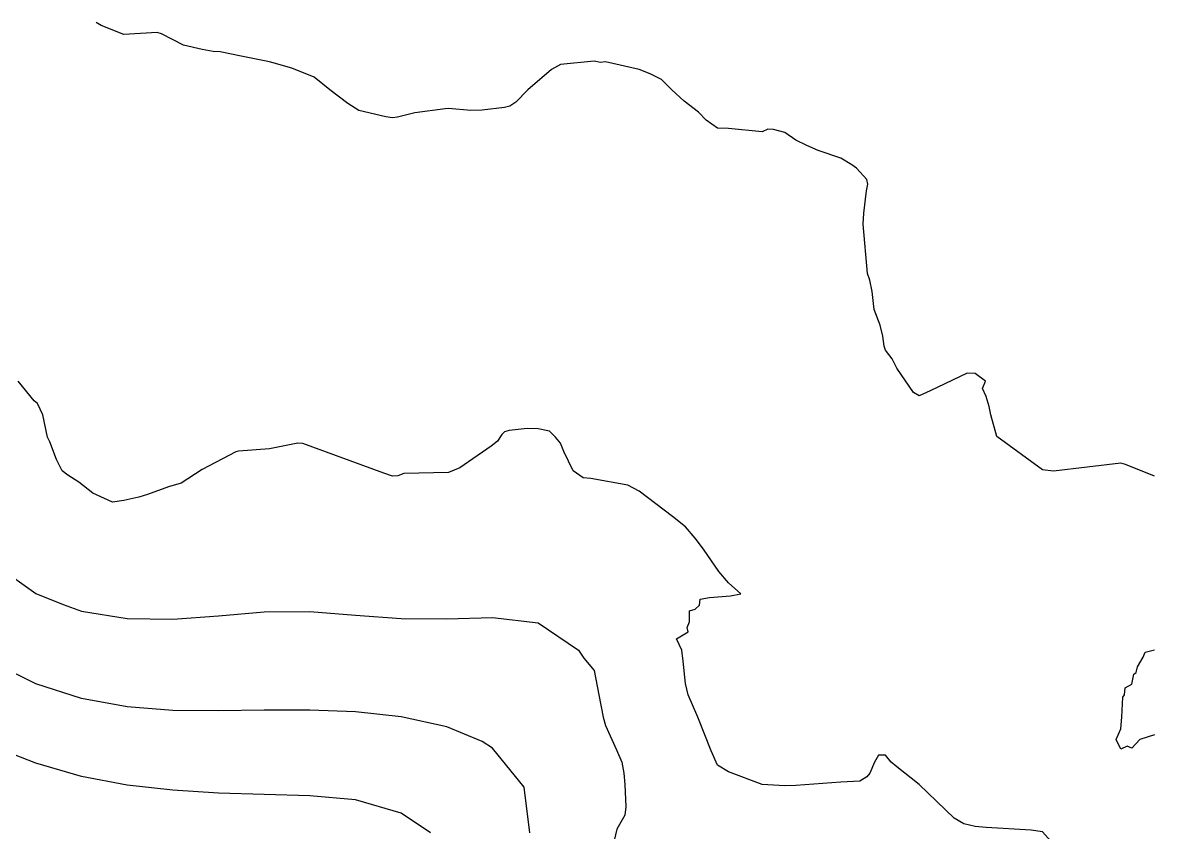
# Model space of a CAD drawing. Extents: x 4990 to 7010, y 3990 to 6010.
# Drawn here: x 6000 to 7010, y 5287 to 6010 of the extents above; entities that cross this region are included whole.
import ezdxf

# ---------------------------------------------------------------- set-up
doc = ezdxf.new("R2010")
doc.units = 0
doc.layers.add('Lines', color=7, linetype='Continuous')

msp = doc.modelspace()

# ---------------------------------------------------------------- linework, layer by layer
at = {"layer": 'Lines', "color": 0}
for p, q in [((6070, 6007.504, 255), (6065.52, 6010, 255)), ((6090, 5999.523, 255), (6070, 6007.504, 255)), ((6120, 6001.168, 255), (6090, 5999.523, 255)), ((6123.71, 6000, 255), (6120, 6001.168, 255)), ((6143.274, 5990, 255), (6123.71, 6000, 255)), ((6160, 5985.993, 255), (6143.274, 5990, 255)), ((6170, 5984.366, 255), (6160, 5985.993, 255)), ((6175.96, 5984.04, 255), (6170, 5984.366, 255)), ((6194.96, 5980, 255), (6175.96, 5984.04, 255)), ((6220, 5975.032, 255), (6194.96, 5980, 255)), ((6240, 5969.416, 255), (6220, 5975.032, 255)), ((6480, 5972.725, 255), (6471.907, 5968.093, 255)), ((6510, 5975.485, 255), (6480, 5972.725, 255)), ((6515.454, 5974.546, 255), (6510, 5975.485, 255)), ((6520, 5974.909, 255), (6515.454, 5974.546, 255)), ((6550, 5968.113, 255), (6520, 5974.909, 255)), ((6260, 5961.227, 255), (6240, 5969.416, 255)), ((6274.104, 5950, 255), (6260, 5961.227, 255)), ((6471.907, 5968.093, 255), (6450.774, 5950, 255)), ((6560, 5964.182, 255), (6550, 5968.113, 255)), ((6570, 5959.37, 255), (6560, 5964.182, 255)), ((6579.133, 5950, 255), (6570, 5959.37, 255)), ((6290, 5937.855, 255), (6274.104, 5950, 255)), ((6450.774, 5950, 255), (6440, 5938.957, 255)), ((6590.398, 5940, 255), (6579.133, 5950, 255)), ((6300, 5931.49, 255), (6290, 5937.855, 255)), ((6324.069, 5925.931, 255), (6300, 5931.49, 255)), ((6376.849, 5933.151, 255), (6350, 5929.364, 255)), ((6380, 5933.239, 255), (6376.849, 5933.151, 255)), ((6400, 5931.508, 255), (6380, 5933.239, 255)), ((6410, 5931.853, 255), (6400, 5931.508, 255)), ((6430, 5934.26, 255), (6410, 5931.853, 255)), ((6434.689, 5935.311, 255), (6430, 5934.26, 255)), ((6440, 5938.957, 255), (6434.689, 5935.311, 255)), ((6602.991, 5930, 255), (6590.398, 5940, 255)), ((6330, 5925.156, 255), (6324.069, 5925.931, 255)), ((6334.328, 5925.672, 255), (6330, 5925.156, 255)), ((6350, 5929.364, 255), (6334.328, 5925.672, 255)), ((6610, 5923.056, 255), (6602.991, 5930, 255)), ((6620, 5915.85, 255), (6610, 5923.056, 255)), ((6630, 5915.568, 255), (6620, 5915.85, 255)), ((6660, 5912.463, 255), (6630, 5915.568, 255)), ((6665.088, 5914.912, 255), (6660, 5912.463, 255)), ((6670, 5914.588, 255), (6665.088, 5914.912, 255)), ((6680, 5911.905, 255), (6670, 5914.588, 255)), ((6690, 5905.126, 255), (6680, 5911.905, 255)), ((6699.812, 5900.188, 255), (6690, 5905.126, 255)), ((6710, 5895.906, 255), (6699.812, 5900.188, 255)), ((6730, 5889.124, 255), (6710, 5895.906, 255)), ((6740, 5883.137, 255), (6730, 5889.124, 255)), ((6744.125, 5880, 255), (6740, 5883.137, 255)), ((6753.216, 5870, 255), (6744.125, 5880, 255)), ((6754.236, 5865.764, 255), (6753.216, 5870, 255)), ((6750.786, 5840, 255), (6752.98, 5860, 255)), ((6752.98, 5860, 255), (6754.236, 5865.764, 255)), ((6750.118, 5830, 255), (6750.786, 5840, 255)), ((6753.788, 5786.212, 255), (6750.118, 5830, 255)), ((6755.919, 5780, 255), (6753.788, 5786.212, 255)), ((6758.051, 5770, 255), (6755.919, 5780, 255)), ((6760, 5753.946, 255), (6758.051, 5770, 255)), ((6765.328, 5740, 255), (6760, 5753.946, 255)), ((6767.49, 5730, 255), (6765.328, 5740, 255)), ((6768.741, 5721.259, 255), (6767.49, 5730, 255)), ((6770, 5717.587, 255), (6768.741, 5721.259, 255)), ((6776.024, 5710, 255), (6770, 5717.587, 255)), ((6780, 5701.517, 255), (6776.024, 5710, 255)), ((6794.938, 5680, 255), (6780, 5701.517, 255)), ((6010, 5672.456, 245), (5995.809, 5690, 245)), ((6842.799, 5697.201, 255), (6810, 5681.222, 255)), ((6850, 5696.705, 255), (6842.799, 5697.201, 255)), ((6859.282, 5690, 255), (6850, 5696.705, 255)), ((6856.503, 5683.497, 255), (6859.282, 5690, 255)), ((6800, 5676.897, 255), (6794.938, 5680, 255)), ((6810, 5681.222, 255), (6800, 5676.897, 255)), ((6860, 5676.195, 255), (6856.503, 5683.497, 255)), ((6013.185, 5670, 245), (6010, 5672.456, 245)), ((6017.869, 5660, 245), (6013.185, 5670, 245)), ((6862.525, 5667.475, 255), (6860, 5676.195, 255)), ((6863.941, 5660, 255), (6862.525, 5667.475, 255)), ((6022.093, 5640, 245), (6017.869, 5660, 245)), ((6869.501, 5640.499, 255), (6863.941, 5660, 255)), ((6450, 5647.764, 245), (6434.146, 5645.854, 245)), ((6460, 5647.456, 245), (6450, 5647.764, 245)), ((6470, 5645.338, 245), (6460, 5647.456, 245)), ((6024.099, 5635.901, 245), (6022.093, 5640, 245)), ((6427.515, 5642.485, 245), (6423.581, 5636.419, 245)), ((6430, 5644.661, 245), (6427.515, 5642.485, 245)), ((6434.146, 5645.854, 245), (6430, 5644.661, 245)), ((6475.512, 5640, 245), (6470, 5645.338, 245)), ((6480, 5634.544, 245), (6475.512, 5640, 245)), ((6910, 5610.896, 255), (6869.501, 5640.499, 255)), ((6030, 5620.081, 245), (6024.099, 5635.901, 245)), ((6190, 5626.952, 245), (6160, 5611.052, 245)), ((6192.525, 5627.475, 245), (6190, 5626.952, 245)), ((6220, 5629.541, 245), (6192.525, 5627.475, 245)), ((6245.455, 5634.545, 245), (6220, 5629.541, 245)), ((6250, 5634.305, 245), (6245.455, 5634.545, 245)), ((6322.244, 5607.756, 245), (6250, 5634.305, 245)), ((6418.066, 5631.934, 245), (6390, 5612.658, 245)), ((6423.581, 5636.419, 245), (6418.066, 5631.934, 245)), ((6482.856, 5627.144, 245), (6480, 5634.544, 245)), ((6491.128, 5610, 245), (6482.856, 5627.144, 245)), ((6035.035, 5610, 245), (6030, 5620.081, 245)), ((6980, 5616.874, 255), (6920, 5609.493, 255)), ((6984.329, 5615.671, 255), (6980, 5616.874, 255)), ((6040, 5606.195, 245), (6035.035, 5610, 245)), ((6160, 5611.052, 245), (6141.166, 5598.834, 245)), ((6330, 5605.171, 245), (6322.244, 5607.756, 245)), ((6340, 5607.439, 245), (6334.621, 5605.379, 245)), ((6380, 5608.509, 245), (6340, 5607.439, 245)), ((6390, 5612.658, 245), (6380, 5608.509, 245)), ((6500, 5603.808, 245), (6491.128, 5610, 245)), ((6920, 5609.493, 255), (6910, 5610.896, 255)), ((7010, 5605.073, 255), (6984.329, 5615.671, 255)), ((6050, 5599.933, 245), (6040, 5606.195, 245)), ((6062.505, 5590, 245), (6050, 5599.933, 245)), ((6141.166, 5598.834, 245), (6130, 5595.638, 245)), ((6334.621, 5605.379, 245), (6330, 5605.171, 245)), ((6506.832, 5603.168, 245), (6500, 5603.808, 245)), ((6540, 5597.282, 245), (6506.832, 5603.168, 245)), ((6550, 5591.763, 245), (6540, 5597.282, 245)), ((6080, 5582.072, 245), (6062.505, 5590, 245)), ((6103.462, 5586.538, 245), (6090, 5583.418, 245)), ((6111.22, 5588.78, 245), (6103.462, 5586.538, 245)), ((6130, 5595.638, 245), (6111.22, 5588.78, 245)), ((6580, 5569.199, 245), (6550, 5591.763, 245)), ((6090, 5583.418, 245), (6080, 5582.072, 245)), ((6591.402, 5560, 245), (6580, 5569.199, 245)), ((6600, 5549.971, 245), (6591.402, 5560, 245)), ((6607.544, 5540, 245), (6600, 5549.971, 245)), ((6621.358, 5520, 245), (6607.544, 5540, 245)), ((5970.884, 5529.45, 235), (6011.633, 5500.481, 235)), ((6630, 5509.948, 245), (6621.358, 5520, 245)), ((6640.867, 5500, 245), (6630, 5509.948, 245)), ((6011.633, 5500.481, 235), (6035.827, 5490.612, 235)), ((6604.528, 5495.472, 245), (6613.01, 5496.99, 245)), ((6613.01, 5496.99, 245), (6631.583, 5498.417, 245)), ((6631.583, 5498.417, 245), (6640.867, 5500, 245)), ((6035.827, 5490.612, 235), (6052.381, 5484.563, 235)), ((6594.927, 5485.073, 245), (6600, 5486.363, 245)), ((6600, 5486.363, 245), (6603.889, 5490, 245)), ((6603.889, 5490, 245), (6604.528, 5495.472, 245)), ((6052.381, 5484.563, 235), (6093.129, 5478.197, 235)), ((6093.129, 5478.197, 235), (6133.877, 5477.56, 235)), ((6133.877, 5477.56, 235), (6174.626, 5480.425, 235)), ((6174.626, 5480.425, 235), (6215.374, 5483.927, 235)), ((6215.374, 5483.927, 235), (6256.123, 5484.245, 235)), ((6256.123, 5484.245, 235), (6296.871, 5481.062, 235)), ((6296.871, 5481.062, 235), (6337.619, 5478.197, 235)), ((6337.619, 5478.197, 235), (6378.367, 5477.878, 235)), ((6378.367, 5477.878, 235), (6419.116, 5479.152, 235)), ((6419.116, 5479.152, 235), (6459.864, 5474.376, 235)), ((6594.902, 5475.098, 245), (6594.927, 5485.073, 245)), ((6459.864, 5474.376, 235), (6495.837, 5449.864, 235)), ((6583.458, 5460, 245), (6593.736, 5466.264, 245)), ((6592.978, 5470, 245), (6594.902, 5475.098, 245)), ((6593.736, 5466.264, 245), (6592.978, 5470, 245)), ((6588.062, 5450, 245), (6583.458, 5460, 245)), ((6495.837, 5449.864, 235), (6500.612, 5442.86, 235)), ((6589.509, 5440, 245), (6588.062, 5450, 245)), ((7000, 5443.514, 245), (7001.827, 5448.173, 245)), ((7001.827, 5448.173, 245), (7010, 5450.134, 245)), ((6011.633, 5419.939, 225), (5970.884, 5439.995, 225)), ((6500.612, 5442.86, 235), (6510, 5431.67, 235)), ((6591.443, 5420, 245), (6589.509, 5440, 245)), ((6993.764, 5430, 245), (6994.943, 5435.057, 245)), ((6994.943, 5435.057, 245), (7000, 5443.514, 245)), ((6510, 5431.67, 235), (6513.968, 5410, 235)), ((6990, 5419.552, 245), (6991.615, 5428.385, 245)), ((6991.615, 5428.385, 245), (6993.764, 5430, 245)), ((6052.381, 5406.569, 225), (6011.633, 5419.939, 225)), ((6593.848, 5410, 245), (6591.443, 5420, 245)), ((6983.335, 5410, 245), (6983.814, 5416.186, 245)), ((6983.814, 5416.186, 245), (6990, 5419.552, 245)), ((6093.129, 5399.247, 225), (6052.381, 5406.569, 225)), ((6513.968, 5410, 235), (6517.998, 5390, 235)), ((6602.38, 5390, 245), (6593.848, 5410, 245)), ((6980.976, 5390, 245), (6981.964, 5408.036, 245)), ((6981.964, 5408.036, 245), (6983.335, 5410, 245)), ((6133.877, 5396.063, 225), (6093.129, 5399.247, 225)), ((6174.626, 5395.745, 225), (6133.877, 5396.063, 225)), ((6215.374, 5396.382, 225), (6174.626, 5395.745, 225)), ((6256.123, 5396.382, 225), (6215.374, 5396.382, 225)), ((6296.871, 5394.79, 225), (6256.123, 5396.382, 225)), ((6337.619, 5390.333, 225), (6296.871, 5394.79, 225)), ((6378.367, 5381.419, 225), (6337.619, 5390.333, 225)), ((6517.998, 5390, 235), (6520, 5382.743, 235)), ((6614.26, 5360, 245), (6602.38, 5390, 245)), ((6980, 5379.518, 245), (6980.976, 5390, 245)), ((6409.883, 5368.367, 225), (6378.367, 5381.419, 225)), ((6520, 5382.743, 235), (6530, 5360.899, 235)), ((6975.824, 5370, 245), (6980, 5379.518, 245)), ((6011.633, 5348.948, 215), (5970.884, 5364.865, 215)), ((6419.116, 5362.319, 225), (6409.883, 5368.367, 225)), ((6980, 5361.574, 245), (6975.824, 5370, 245)), ((6985.696, 5364.304, 245), (6980, 5361.574, 245)), ((6990, 5362.314, 245), (6985.696, 5364.304, 245)), ((6997.176, 5370, 245), (6990, 5362.314, 245)), ((7010, 5374.378, 245), (6997.176, 5370, 245)), ((6447.448, 5327.619, 225), (6419.116, 5362.319, 225)), ((6530, 5360.899, 235), (6534.585, 5350, 235)), ((6620, 5347.221, 245), (6614.26, 5360, 245)), ((6763.756, 5356.244, 245), (6760.256, 5349.744, 245)), ((6770, 5356.014, 245), (6763.756, 5356.244, 245)), ((6775.174, 5350, 245), (6770, 5356.014, 245)), ((6052.381, 5337.169, 215), (6011.633, 5348.948, 215)), ((6534.585, 5350, 235), (6536.4, 5340, 235)), ((6630, 5341.31, 245), (6620, 5347.221, 245)), ((6760.256, 5349.744, 245), (6755.961, 5340, 245)), ((6780, 5345.619, 245), (6775.174, 5350, 245)), ((6799.908, 5330, 245), (6780, 5345.619, 245)), ((6093.129, 5329.211, 215), (6052.381, 5337.169, 215)), ((6536.4, 5340, 235), (6537.272, 5330, 235)), ((6660, 5329.929, 245), (6630, 5341.31, 245)), ((6753.316, 5336.684, 245), (6747.181, 5332.819, 245)), ((6755.961, 5340, 245), (6753.316, 5336.684, 245)), ((6133.877, 5324.754, 215), (6093.129, 5329.211, 215)), ((6174.626, 5322.207, 215), (6133.877, 5324.754, 215)), ((6452.542, 5286.871, 225), (6447.448, 5327.619, 225)), ((6537.272, 5330, 235), (6538.212, 5310, 235)), ((6680, 5328.688, 245), (6660, 5329.929, 245)), ((6690, 5329.107, 245), (6680, 5328.688, 245)), ((6730, 5332.107, 245), (6690, 5329.107, 245)), ((6747.181, 5332.819, 245), (6730, 5332.107, 245)), ((6831.399, 5300, 245), (6799.908, 5330, 245)), ((6215.374, 5320.934, 215), (6174.626, 5322.207, 215)), ((6256.123, 5319.979, 215), (6215.374, 5320.934, 215)), ((6296.871, 5316.159, 215), (6256.123, 5319.979, 215)), ((6337.619, 5304.38, 215), (6296.871, 5316.159, 215)), ((6363.723, 5286.871, 215), (6337.619, 5304.38, 215)), ((6538.212, 5310, 235), (6537.386, 5302.614, 235)), ((6537.386, 5302.614, 235), (6530.241, 5290, 235)), ((6840, 5294.931, 245), (6831.399, 5300, 245)), ((6850, 5292.4, 245), (6840, 5294.931, 245)), ((6530.241, 5290, 235), (6527.867, 5280, 235)), ((6860, 5291.57, 245), (6850, 5292.4, 245)), ((6900, 5289.27, 245), (6860, 5291.57, 245)), ((6910, 5287.575, 245), (6900, 5289.27, 245)), ((6920, 5276.619, 245), (6910, 5287.575, 245))]:
    msp.add_line(p, q, dxfattribs=at)

doc.saveas('drawing.dxf')
